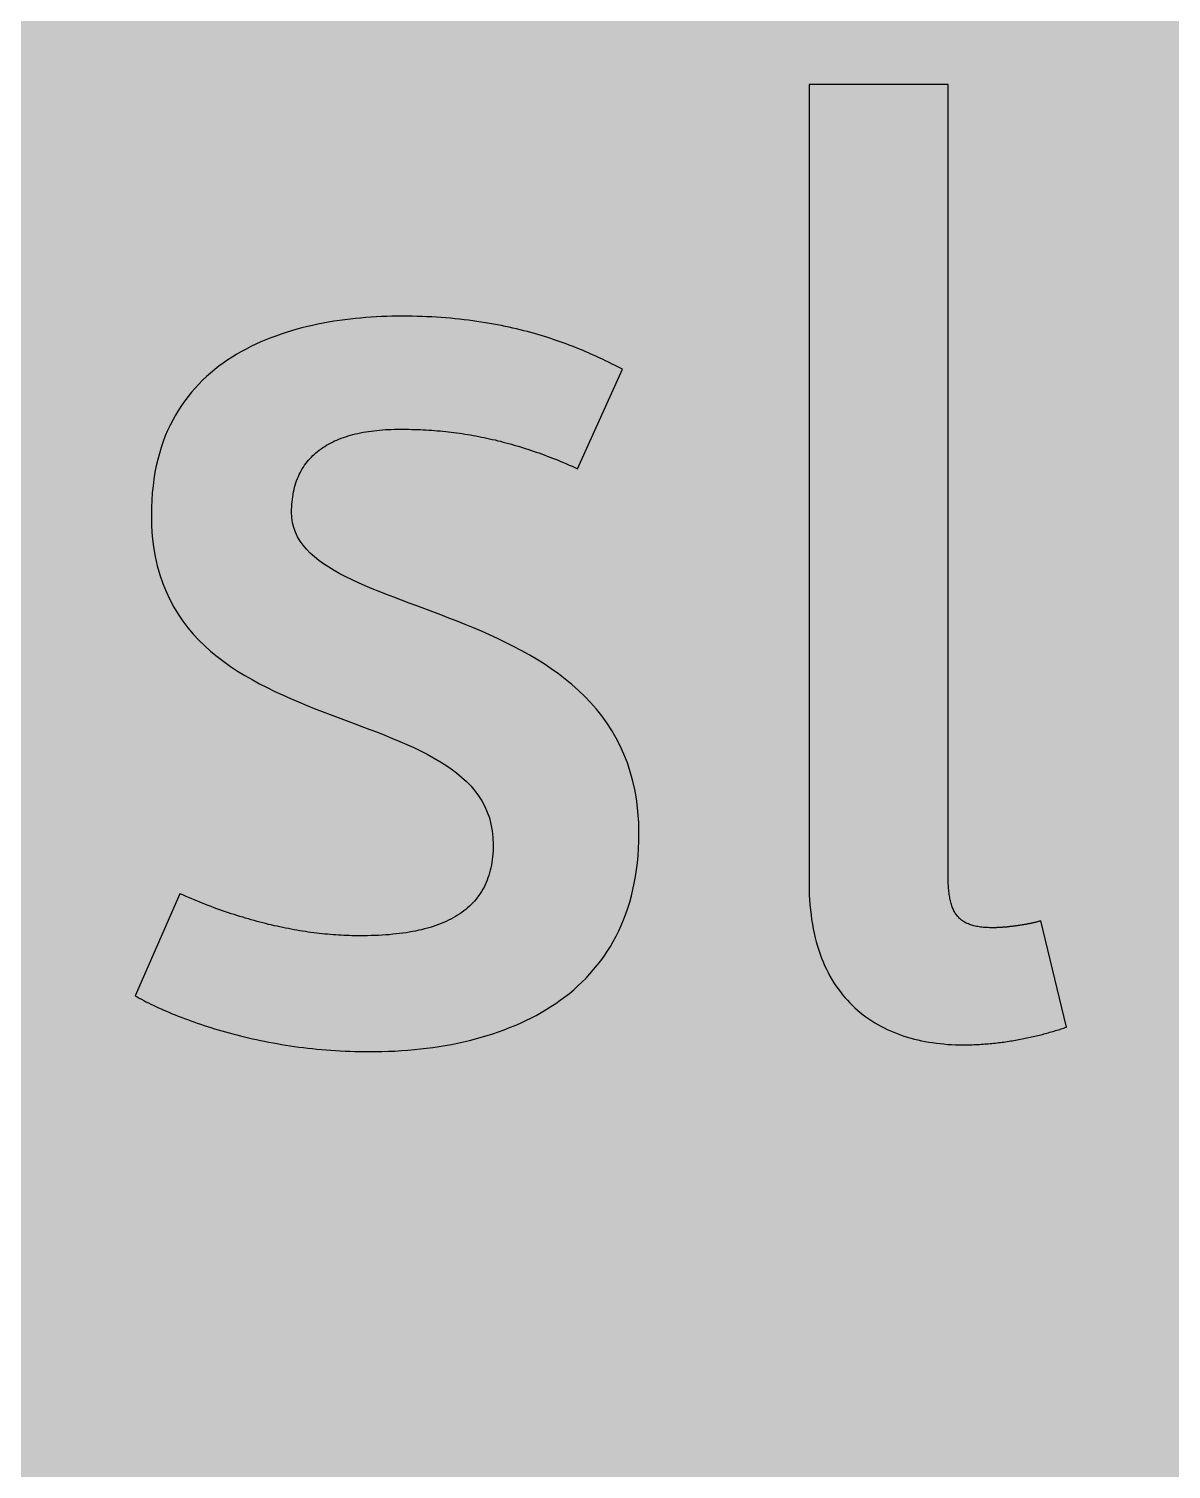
# Model space of a CAD drawing. Header units: millimetres. Extents: x 0 to 212, y 0 to 159.
# Drawn here: x 79.5 to 112.05, y 53.38 to 94.42 of the extents above; entities that cross this region are included whole.
import ezdxf

# ---------------------------------------------------------------- set-up
doc = ezdxf.new("R2010")
doc.units = ezdxf.units.MM

msp = doc.modelspace()

# ---------------------------------------------------------------- hatches: boundary and pattern name
for color, points in [(254, [(14.1633, 0.0536), (13.9878, 0.0533), (13.8125, 0.0559), (13.6373, 0.061), (13.462, 0.0686), (13.2893, 0.0787), (13.114, 0.0914), (12.9413, 0.1041), (12.7686, 0.1219), (12.5959, 0.1397), (12.4231, 0.16), (12.2504, 0.1829), (12.0777, 0.2057), (11.9075, 0.2337), (11.7373, 0.2616), (11.5672, 0.2921), (11.397, 0.3251), (11.2268, 0.3607), (11.0592, 0.3988), (10.8915, 0.4369), (10.7239, 0.4775), (10.5562, 0.5207), (10.3886, 0.5664), (10.2235, 0.6121), (10.0584, 0.6629), (9.8933, 0.7137), (9.7307, 0.7671), (9.5682, 0.8204), (9.4056, 0.8788), (9.2431, 0.9373), (9.083, 0.9982), (8.923, 1.0617), (8.763, 1.1252), (8.6055, 1.1938), (8.4455, 1.2624), (8.2906, 1.331), (8.1331, 1.4046), (7.9781, 1.4783), (7.8232, 1.5545), (7.6708, 1.6332), (7.5184, 1.7145), (7.366, 1.7958), (7.2161, 1.8796), (7.0663, 1.966), (6.919, 2.0523), (6.7716, 2.1438), (6.6243, 2.2352), (6.4795, 2.3266), (6.3348, 2.4232), (6.19, 2.5197), (6.0477, 2.6187), (5.908, 2.7178), (5.7683, 2.8194), (5.6286, 2.9235), (5.4915, 3.0302), (5.3543, 3.1369), (5.2197, 3.2461), (5.0851, 3.3579), (4.953, 3.4722), (4.8209, 3.5865), (4.6914, 3.7033), (4.5644, 3.8202), (4.4348, 3.9395), (4.3104, 4.0615), (4.1859, 4.1859), (4.0615, 4.3104), (3.9395, 4.4348), (3.8202, 4.5618), (3.7033, 4.6914), (3.5865, 4.8209), (3.4722, 4.953), (3.3579, 5.0851), (3.2487, 5.2197), (3.1369, 5.3543), (3.0302, 5.4915), (2.9235, 5.6286), (2.8194, 5.7683), (2.7178, 5.908), (2.6187, 6.0477), (2.5197, 6.19), (2.4232, 6.3348), (2.3266, 6.477), (2.2352, 6.6243), (2.1438, 6.7691), (2.0523, 6.919), (1.966, 7.0663), (1.8796, 7.2161), (1.7958, 7.366), (1.7145, 7.5184), (1.6332, 7.6708), (1.5545, 7.8232), (1.4783, 7.9781), (1.4046, 8.1331), (1.331, 8.2906), (1.2598, 8.4455), (1.1913, 8.603), (1.1252, 8.763), (1.0592, 8.923), (0.9982, 9.083), (0.9373, 9.2431), (0.8763, 9.4056), (0.8204, 9.5682), (0.7645, 9.7307), (0.7112, 9.8933), (0.6604, 10.0584), (0.6121, 10.2235), (0.5639, 10.3911), (0.5207, 10.5562), (0.4775, 10.7239), (0.4343, 10.8915), (0.3962, 11.0592), (0.3607, 11.2268), (0.3251, 11.397), (0.2921, 11.5672), (0.2616, 11.7373), (0.2311, 11.9075), (0.2057, 12.0802), (0.1803, 12.2504), (0.1575, 12.4231), (0.1372, 12.5959), (0.1194, 12.7686), (0.1041, 12.9413), (0.0889, 13.1166), (0.0787, 13.2893), (0.0686, 13.4645), (0.061, 13.6373), (0.0559, 13.8125), (0.0508, 13.9878), (0.0508, 14.163), (0.0522, 144.6925), (0.0508, 144.8664), (0.0559, 145.0416), (0.061, 145.2169), (0.0686, 145.3896), (0.0787, 145.5649), (0.0889, 145.7376), (0.1041, 145.9128), (0.1194, 146.0856), (0.1372, 146.2583), (0.1575, 146.431), (0.1803, 146.6037), (0.2057, 146.7739), (0.2311, 146.9466), (0.2616, 147.1168), (0.2921, 147.287), (0.3251, 147.4572), (0.3607, 147.6248), (0.3962, 147.795), (0.4343, 147.9626), (0.4775, 148.1303), (0.5207, 148.2979), (0.5639, 148.463), (0.6121, 148.6281), (0.6604, 148.7932), (0.7112, 148.9583), (0.7645, 149.1234), (0.8204, 149.286), (0.8763, 149.4485), (0.9373, 149.6111), (0.9982, 149.7711), (1.0592, 149.9311), (1.1252, 150.0911), (1.1913, 150.2486), (1.2598, 150.4061), (1.331, 150.5636), (1.4046, 150.7185), (1.4783, 150.876), (1.5545, 151.0284), (1.6332, 151.1833), (1.7145, 151.3357), (1.7958, 151.4856), (1.8796, 151.638), (1.966, 151.7879), (2.0523, 151.9352), (2.1438, 152.0825), (2.2352, 152.2298), (2.3266, 152.3746), (2.4232, 152.5194), (2.5197, 152.6616), (2.6187, 152.8039), (2.7178, 152.9461), (2.8194, 153.0858), (2.9235, 153.2255), (3.0302, 153.3627), (3.1369, 153.4973), (3.2487, 153.6344), (3.3579, 153.7665), (3.4722, 153.8986), (3.5865, 154.0307), (3.7033, 154.1602), (3.8202, 154.2898), (3.9395, 154.4168), (4.0615, 154.5438), (4.1859, 154.6682), (4.3104, 154.7901), (4.4348, 154.9121), (4.5644, 155.034), (4.6914, 155.1508), (4.8209, 155.2677), (4.953, 155.382), (5.0851, 155.4937), (5.2197, 155.6055), (5.3543, 155.7147), (5.4915, 155.8239), (5.6286, 155.9281), (5.7683, 156.0322), (5.908, 156.1338), (6.0477, 156.2354), (6.19, 156.3345), (6.3348, 156.431), (6.4795, 156.525), (6.6243, 156.6189), (6.7716, 156.7104), (6.919, 156.7993), (7.0663, 156.8882), (7.2161, 156.9745), (7.366, 157.0584), (7.5184, 157.1396), (7.6708, 157.2209), (7.8232, 157.2971), (7.9781, 157.3733), (8.1331, 157.4495), (8.2906, 157.5206), (8.4455, 157.5918), (8.6055, 157.6603), (8.763, 157.7289), (8.923, 157.7924), (9.083, 157.8559), (9.2431, 157.9169), (9.4056, 157.9753), (9.5682, 158.0337), (9.7307, 158.0871), (9.8933, 158.1404), (10.0584, 158.1912), (10.2235, 158.242), (10.3886, 158.2877), (10.5562, 158.3334), (10.7239, 158.3766), (10.8915, 158.4173), (11.0592, 158.4579), (11.2268, 158.4935), (11.397, 158.529), (11.5672, 158.562), (11.7373, 158.5925), (11.9075, 158.6205), (12.0777, 158.6484), (12.2504, 158.6713), (12.4231, 158.6941), (12.5959, 158.7144), (12.7686, 158.7322), (12.9413, 158.75), (13.114, 158.7627), (13.2893, 158.7754), (13.462, 158.7856), (13.6373, 158.7932), (13.8125, 158.7983), (13.9878, 158.8008), (14.163, 158.8033), (197.6078, 158.8036), (197.7822, 158.8008), (197.9574, 158.7983), (198.1327, 158.7932), (198.3054, 158.7856), (198.4807, 158.7754), (198.6534, 158.7627), (198.8287, 158.75), (199.0014, 158.7322), (199.1741, 158.7144), (199.3468, 158.6941), (199.5195, 158.6713), (199.6897, 158.6484), (199.8624, 158.6205), (200.0326, 158.5925), (200.2028, 158.562), (200.373, 158.529), (200.5432, 158.4935), (200.7108, 158.4579), (200.8784, 158.4173), (201.0461, 158.3766), (201.2137, 158.3334), (201.3788, 158.2877), (201.5465, 158.242), (201.7116, 158.1912), (201.8767, 158.1404), (202.0392, 158.0871), (202.2018, 158.0337), (202.3643, 157.9753), (202.5269, 157.9169), (202.6869, 157.8559), (202.8469, 157.7924), (203.007, 157.7289), (203.167, 157.6603), (203.3245, 157.5918), (203.4794, 157.5206), (203.6369, 157.4495), (203.7918, 157.3733), (203.9468, 157.2971), (204.0992, 157.2209), (204.2516, 157.1396), (204.404, 157.0584), (204.5538, 156.9745), (204.7037, 156.8882), (204.8535, 156.7993), (205.0009, 156.7104), (205.1456, 156.6189), (205.293, 156.525), (205.4352, 156.431), (205.58, 156.3345), (205.7222, 156.2354), (205.8619, 156.1338), (206.0016, 156.0322), (206.1413, 155.9281), (206.2785, 155.8239), (206.4156, 155.7147), (206.5503, 155.6055), (206.6849, 155.4937), (206.817, 155.382), (206.949, 155.2677), (207.0786, 155.1508), (207.2081, 155.034), (207.3351, 154.9121), (207.4596, 154.7901), (207.584, 154.6682), (207.7085, 154.5438), (207.8304, 154.4168), (207.9498, 154.2898), (208.0666, 154.1602), (208.1835, 154.0307), (208.2978, 153.8986), (208.4121, 153.7665), (208.5238, 153.6344), (208.6331, 153.4973), (208.7397, 153.3627), (208.8464, 153.2255), (208.9506, 153.0858), (209.0522, 152.9461), (209.1512, 152.8039), (209.2503, 152.6616), (209.3468, 152.5194), (209.4433, 152.3746), (209.5348, 152.2298), (209.6262, 152.0825), (209.7176, 151.9352), (209.804, 151.7879), (209.8904, 151.638), (209.9742, 151.4856), (210.0555, 151.3357), (210.1367, 151.1833), (210.2155, 151.0284), (210.2917, 150.876), (210.3653, 150.7185), (210.439, 150.5636), (210.5076, 150.4061), (210.5762, 150.2486), (210.6447, 150.0911), (210.7082, 149.9311), (210.7717, 149.7711), (210.8327, 149.6111), (210.8911, 149.4485), (210.9495, 149.286), (211.0029, 149.1234), (211.0562, 148.9583), (211.107, 148.7932), (211.1578, 148.6281), (211.2035, 148.463), (211.2493, 148.2979), (211.2924, 148.1303), (211.3331, 147.9626), (211.3712, 147.795), (211.4093, 147.6248), (211.4448, 147.4572), (211.4779, 147.287), (211.5083, 147.1168), (211.5363, 146.9466), (211.5642, 146.7739), (211.5871, 146.6037), (211.6099, 146.431), (211.6303, 146.2583), (211.648, 146.0856), (211.6658, 145.9128), (211.6785, 145.7376), (211.6912, 145.5649), (211.7014, 145.3896), (211.709, 145.2169), (211.7141, 145.0416), (211.7166, 144.8664), (211.7166, 144.6911), (211.7189, 14.1647), (211.7166, 13.9878), (211.7141, 13.8125), (211.709, 13.6373), (211.7014, 13.4645), (211.6912, 13.2893), (211.6785, 13.1166), (211.6658, 12.9413), (211.648, 12.7686), (211.6303, 12.5959), (211.6099, 12.4231), (211.5871, 12.2504), (211.5642, 12.0802), (211.5363, 11.9075), (211.5083, 11.7373), (211.4779, 11.5672), (211.4448, 11.397), (211.4093, 11.2268), (211.3712, 11.0592), (211.3331, 10.8915), (211.2924, 10.7239), (211.2493, 10.5562), (211.2035, 10.3911), (211.1578, 10.2235), (211.107, 10.0584), (211.0562, 9.8933), (211.0029, 9.7307), (210.9495, 9.5682), (210.8911, 9.4056), (210.8327, 9.2431), (210.7717, 9.083), (210.7082, 8.923), (210.6447, 8.763), (210.5762, 8.603), (210.5076, 8.4455), (210.439, 8.2906), (210.3653, 8.1331), (210.2917, 7.9781), (210.2155, 7.8232), (210.1367, 7.6708), (210.0555, 7.5184), (209.9742, 7.366), (209.8904, 7.2161), (209.804, 7.0663), (209.7176, 6.919), (209.6262, 6.7691), (209.5348, 6.6243), (209.4433, 6.477), (209.3468, 6.3348), (209.2503, 6.19), (209.1512, 6.0477), (209.0522, 5.908), (208.9506, 5.7683), (208.8464, 5.6286), (208.7397, 5.4915), (208.6331, 5.3543), (208.5238, 5.2197), (208.4121, 5.0851), (208.2978, 4.953), (208.1835, 4.8209), (208.0666, 4.6914), (207.9498, 4.5618), (207.8304, 4.4348), (207.7085, 4.3104), (207.584, 4.1859), (207.4596, 4.0615), (207.3351, 3.9395), (207.2081, 3.8202), (207.0786, 3.7033), (206.949, 3.5865), (206.817, 3.4722), (206.6849, 3.3579), (206.5503, 3.2461), (206.4156, 3.1369), (206.2785, 3.0302), (206.1413, 2.9235), (206.0016, 2.8194), (205.8619, 2.7178), (205.7222, 2.6187), (205.58, 2.5197), (205.4352, 2.4232), (205.293, 2.3266), (205.1456, 2.2352), (205.0009, 2.1438), (204.8535, 2.0523), (204.7037, 1.966), (204.5538, 1.8796), (204.404, 1.7958), (204.2516, 1.7145), (204.0992, 1.6332), (203.9468, 1.5545), (203.7918, 1.4783), (203.6369, 1.4046), (203.4794, 1.331), (203.3245, 1.2624), (203.167, 1.1938), (203.007, 1.1252), (202.8469, 1.0617), (202.6869, 0.9982), (202.5269, 0.9373), (202.3643, 0.8788), (202.2018, 0.8204), (202.0392, 0.7671), (201.8767, 0.7137), (201.7116, 0.6629), (201.5465, 0.6121), (201.3788, 0.5664), (201.2137, 0.5207), (201.0461, 0.4775), (200.8784, 0.4369), (200.7108, 0.3988), (200.5432, 0.3607), (200.373, 0.3251), (200.2028, 0.2921), (200.0326, 0.2616), (199.8624, 0.2337), (199.6897, 0.2057), (199.5195, 0.1829), (199.3468, 0.16), (199.1741, 0.1397), (199.0014, 0.1219), (198.8287, 0.1041), (198.6534, 0.0914), (198.4807, 0.0787), (198.3054, 0.0686), (198.1327, 0.061), (197.9574, 0.0559), (197.7822, 0.0533), (197.6069, 0.0533)]), (59, [(108.3303, 69.0065), (108.3107, 68.9991), (108.2929, 68.994), (108.2726, 68.9889), (108.2548, 68.9839), (108.2345, 68.9788), (108.2142, 68.9737), (108.1938, 68.9686), (108.1735, 68.9635), (108.1532, 68.9585), (108.1329, 68.9534), (108.11, 68.9483), (108.0897, 68.9432), (108.0694, 68.9407), (108.0465, 68.9356), (108.0237, 68.9305), (108.0033, 68.9254), (107.9805, 68.9204), (107.9576, 68.9178), (107.9348, 68.9127), (107.9119, 68.9077), (107.889, 68.9051), (107.8662, 68.9), (107.8433, 68.8975), (107.8205, 68.8924), (107.7976, 68.8899), (107.7747, 68.8848), (107.7519, 68.8823), (107.729, 68.8772), (107.7062, 68.8746), (107.6833, 68.8721), (107.6579, 68.867), (107.635, 68.8645), (107.6122, 68.8619), (107.5893, 68.8594), (107.5665, 68.8543), (107.5436, 68.8518), (107.5207, 68.8492), (107.4979, 68.8467), (107.475, 68.8442), (107.4522, 68.8416), (107.4293, 68.8391), (107.4064, 68.8365), (107.3861, 68.834), (107.3633, 68.8315), (107.3404, 68.8315), (107.3201, 68.8289), (107.2972, 68.8264), (107.2769, 68.8238), (107.254, 68.8238), (107.2337, 68.8213), (107.2134, 68.8213), (107.1931, 68.8188), (107.1728, 68.8188), (107.1524, 68.8162), (107.1347, 68.8162), (107.1143, 68.8137), (107.094, 68.8137), (107.0762, 68.8137), (107.0585, 68.8111), (107.0407, 68.8111), (107.0229, 68.8111), (107.0051, 68.8111), (106.9873, 68.8111), (106.9721, 68.8111), (106.9238, 68.8111), (106.8756, 68.8111), (106.8299, 68.8137), (106.7841, 68.8162), (106.741, 68.8188), (106.6978, 68.8213), (106.6571, 68.8264), (106.6165, 68.8315), (106.5759, 68.8365), (106.5378, 68.8442), (106.4997, 68.8492), (106.4641, 68.8569), (106.4285, 68.867), (106.3955, 68.8746), (106.3625, 68.8848), (106.3295, 68.895), (106.299, 68.9051), (106.2685, 68.9178), (106.238, 68.9305), (106.2101, 68.9432), (106.1822, 68.9585), (106.1568, 68.9737), (106.1314, 68.9889), (106.106, 69.0042), (106.0831, 69.022), (106.0602, 69.0397), (106.0374, 69.0601), (106.0145, 69.0778), (105.9942, 69.0982), (105.9764, 69.121), (105.9561, 69.1413), (105.9383, 69.1642), (105.9205, 69.1896), (105.9053, 69.2125), (105.8875, 69.2379), (105.8748, 69.2658), (105.8596, 69.2912), (105.8443, 69.3191), (105.8316, 69.3471), (105.8189, 69.3776), (105.8088, 69.408), (105.7986, 69.4385), (105.7859, 69.4715), (105.7783, 69.5046), (105.7681, 69.5376), (105.7605, 69.5731), (105.7504, 69.6087), (105.7453, 69.6468), (105.7377, 69.6849), (105.73, 69.723), (105.725, 69.7611), (105.7199, 69.8017), (105.7148, 69.8449), (105.7097, 69.8856), (105.7072, 69.9287), (105.7046, 69.9745), (105.6996, 70.0202), (105.697, 70.0659), (105.697, 70.1116), (105.6945, 70.1599), (105.6945, 70.2107), (105.6919, 70.2615), (105.6919, 70.3123), (105.6919, 70.3631), (105.6929, 92.8342), (101.7337, 92.8342), (101.7337, 70.055), (101.7346, 69.9008), (101.7372, 69.7509), (101.7448, 69.6036), (101.7549, 69.4588), (101.7676, 69.3166), (101.7854, 69.1794), (101.8032, 69.0423), (101.8235, 68.9102), (101.8464, 68.7807), (101.8743, 68.6537), (101.9023, 68.5267), (101.9353, 68.4073), (101.9683, 68.2879), (102.0039, 68.1711), (102.0445, 68.0568), (102.0851, 67.9475), (102.1283, 67.8383), (102.174, 67.7316), (102.2223, 67.63), (102.2731, 67.531), (102.3264, 67.4319), (102.3798, 67.3379), (102.4382, 67.244), (102.4966, 67.1551), (102.5576, 67.0687), (102.6211, 66.9823), (102.6846, 66.9011), (102.7506, 66.8223), (102.8217, 66.7436), (102.8903, 66.6699), (102.964, 66.5963), (103.0376, 66.5277), (103.1138, 66.4591), (103.19, 66.3956), (103.2713, 66.3321), (103.3501, 66.2711), (103.4339, 66.2127), (103.5177, 66.1568), (103.6041, 66.1035), (103.6904, 66.0527), (103.7793, 66.0044), (103.8682, 65.9587), (103.9597, 65.913), (104.0511, 65.8724), (104.1451, 65.8317), (104.2416, 65.7936), (104.3356, 65.7606), (104.4346, 65.725), (104.5337, 65.6946), (104.6328, 65.6666), (104.7318, 65.6387), (104.8334, 65.6133), (104.9376, 65.593), (105.0392, 65.5701), (105.1433, 65.5523), (105.25, 65.5371), (105.3567, 65.5218), (105.4633, 65.5091), (105.57, 65.499), (105.6792, 65.4888), (105.7859, 65.4837), (105.8977, 65.4787), (106.0069, 65.4761), (106.1187, 65.4736), (106.1695, 65.4736), (106.2228, 65.4761), (106.2761, 65.4761), (106.3269, 65.4761), (106.3803, 65.4787), (106.4311, 65.4812), (106.4819, 65.4837), (106.5352, 65.4863), (106.586, 65.4888), (106.6368, 65.4914), (106.6876, 65.4939), (106.7384, 65.499), (106.7892, 65.5015), (106.8375, 65.5066), (106.8883, 65.5117), (106.9391, 65.5142), (106.9873, 65.5193), (107.0381, 65.5244), (107.0864, 65.532), (107.1372, 65.5371), (107.1855, 65.5422), (107.2337, 65.5498), (107.282, 65.5549), (107.3302, 65.5625), (107.3785, 65.5701), (107.4268, 65.5777), (107.475, 65.5853), (107.5207, 65.593), (107.569, 65.6006), (107.6147, 65.6082), (107.663, 65.6158), (107.7087, 65.626), (107.7544, 65.6336), (107.8001, 65.6438), (107.8459, 65.6514), (107.8916, 65.6615), (107.9373, 65.6717), (107.983, 65.6793), (108.0287, 65.6895), (108.0719, 65.6996), (108.1176, 65.7098), (108.1608, 65.72), (108.204, 65.7301), (108.2497, 65.7428), (108.2929, 65.753), (108.3361, 65.7631), (108.3793, 65.7733), (108.4199, 65.786), (108.4631, 65.7962), (108.5063, 65.8089), (108.5469, 65.819), (108.5901, 65.8317), (108.6307, 65.8444), (108.6714, 65.8546), (108.712, 65.8673), (108.7526, 65.88), (108.7933, 65.8901), (108.8339, 65.9028), (108.872, 65.9155), (108.9127, 65.9282), (108.9508, 65.9409), (108.9914, 65.9536), (109.0295, 65.9663), (109.0676, 65.979)]), (59, [(89.2006, 65.2815), (89.3826, 65.2805), (89.5655, 65.2856), (89.7484, 65.2907), (89.9312, 65.2983), (90.1141, 65.311), (90.2945, 65.3237), (90.4748, 65.339), (90.6551, 65.3567), (90.8329, 65.3796), (91.0107, 65.4025), (91.1885, 65.4279), (91.3638, 65.4583), (91.5391, 65.4888), (91.7118, 65.5244), (91.882, 65.5599), (92.0521, 65.6006), (92.2223, 65.6438), (92.39, 65.6895), (92.5551, 65.7377), (92.7176, 65.7911), (92.8802, 65.8444), (93.0402, 65.9028), (93.1977, 65.9638), (93.3526, 66.0273), (93.505, 66.0933), (93.6574, 66.1645), (93.8047, 66.2381), (93.9521, 66.3143), (94.0943, 66.3931), (94.2365, 66.4769), (94.3737, 66.5632), (94.5109, 66.6521), (94.6429, 66.7461), (94.7725, 66.8426), (94.8995, 66.9417), (95.0239, 67.0458), (95.1433, 67.1525), (95.2602, 67.2643), (95.3745, 67.3786), (95.4837, 67.4954), (95.5904, 67.6173), (95.6945, 67.7418), (95.7936, 67.8713), (95.8901, 68.0034), (95.9815, 68.138), (96.0679, 68.2803), (96.1517, 68.4225), (96.233, 68.5698), (96.3092, 68.7222), (96.3803, 68.8772), (96.4463, 69.0372), (96.5098, 69.2023), (96.5657, 69.3699), (96.6191, 69.5401), (96.6673, 69.7179), (96.713, 69.8957), (96.7511, 70.0811), (96.7867, 70.2691), (96.8146, 70.4621), (96.8375, 70.6577), (96.8578, 70.8609), (96.8705, 71.0667), (96.8781, 71.2749), (96.8807, 71.4908), (96.8756, 71.8109), (96.8527, 72.1208), (96.8197, 72.4205), (96.7715, 72.7075), (96.7105, 72.9844), (96.6368, 73.2511), (96.553, 73.5076), (96.4565, 73.754), (96.3498, 73.9902), (96.233, 74.2163), (96.106, 74.4347), (95.9688, 74.6455), (95.8215, 74.8462), (95.6691, 75.0392), (95.5065, 75.2246), (95.3364, 75.4024), (95.1586, 75.5726), (94.9731, 75.7377), (94.7826, 75.8927), (94.5871, 76.0451), (94.3839, 76.1873), (94.1781, 76.327), (93.9673, 76.4591), (93.7514, 76.5861), (93.5304, 76.708), (93.3094, 76.8274), (93.0834, 76.9391), (92.8573, 77.0484), (92.6287, 77.155), (92.3976, 77.2566), (92.1664, 77.3557), (91.9328, 77.4497), (91.7016, 77.5437), (91.4705, 77.6326), (91.2393, 77.7215), (91.0107, 77.8078), (90.7847, 77.8942), (90.5586, 77.978), (90.3351, 78.0593), (90.1167, 78.1406), (89.9008, 78.2244), (89.6899, 78.3057), (89.4842, 78.3869), (89.281, 78.4682), (89.0854, 78.552), (88.8949, 78.6359), (88.7095, 78.7197), (88.5317, 78.806), (88.3615, 78.8949), (88.199, 78.9864), (88.044, 79.0804), (87.8992, 79.1769), (87.7621, 79.2759), (87.6351, 79.3775), (87.5182, 79.4842), (87.4116, 79.5934), (87.315, 79.7077), (87.2312, 79.8246), (87.1576, 79.949), (87.0966, 80.0786), (87.0483, 80.2107), (87.0153, 80.3504), (86.9925, 80.4951), (86.9848, 80.6475), (86.9874, 80.7237), (86.9899, 80.7999), (86.995, 80.8761), (87.0001, 80.9473), (87.0077, 81.0209), (87.0179, 81.092), (87.028, 81.1606), (87.0407, 81.2267), (87.056, 81.2952), (87.0712, 81.3587), (87.089, 81.4222), (87.1093, 81.4857), (87.1296, 81.5467), (87.1525, 81.6051), (87.1779, 81.6635), (87.2033, 81.722), (87.2312, 81.7753), (87.2592, 81.8312), (87.2896, 81.8845), (87.3227, 81.9353), (87.3557, 81.9861), (87.3912, 82.0344), (87.4293, 82.0826), (87.4674, 82.1284), (87.5055, 82.1741), (87.5487, 82.2198), (87.5894, 82.2604), (87.6351, 82.3036), (87.6808, 82.3443), (87.7265, 82.3824), (87.7748, 82.4205), (87.8256, 82.456), (87.8764, 82.4916), (87.9297, 82.5246), (87.9831, 82.5576), (88.0389, 82.5906), (88.0948, 82.6211), (88.1532, 82.6491), (88.2117, 82.6795), (88.2726, 82.7049), (88.3336, 82.7303), (88.3971, 82.7557), (88.4631, 82.7786), (88.5292, 82.8015), (88.5952, 82.8218), (88.6638, 82.8421), (88.7324, 82.8624), (88.8035, 82.8802), (88.8746, 82.8954), (88.9483, 82.9107), (89.0219, 82.9259), (89.0981, 82.9386), (89.1743, 82.9513), (89.2531, 82.9615), (89.3318, 82.9716), (89.4105, 82.9818), (89.4918, 82.9894), (89.5756, 82.9945), (89.6569, 83.0021), (89.7433, 83.0072), (89.8271, 83.0097), (89.9135, 83.0123), (90.0024, 83.0148), (90.0913, 83.0148), (90.1725, 83.0148), (90.2538, 83.0123), (90.3351, 83.0123), (90.4164, 83.0097), (90.4977, 83.0072), (90.5789, 83.0047), (90.6577, 83.0021), (90.739, 82.997), (90.8177, 82.9945), (90.899, 82.9894), (90.9777, 82.9843), (91.059, 82.9767), (91.1377, 82.9716), (91.2165, 82.964), (91.2952, 82.9564), (91.3765, 82.9488), (91.4552, 82.9386), (91.534, 82.931), (91.6127, 82.9208), (91.6915, 82.9107), (91.7702, 82.898), (91.8464, 82.8878), (91.9251, 82.8751), (92.0039, 82.8624), (92.0826, 82.8497), (92.1614, 82.837), (92.2376, 82.8218), (92.3163, 82.8065), (92.395, 82.7913), (92.4712, 82.7761), (92.55, 82.7608), (92.6287, 82.743), (92.7049, 82.7253), (92.7837, 82.7075), (92.8599, 82.6872), (92.9386, 82.6694), (93.0173, 82.6491), (93.0935, 82.6287), (93.1723, 82.6084), (93.2485, 82.5856), (93.3272, 82.5627), (93.406, 82.5424), (93.4822, 82.517), (93.5609, 82.4941), (93.6396, 82.4687), (93.7158, 82.4433), (93.7946, 82.4179), (93.8733, 82.3925), (93.9521, 82.3646), (94.0283, 82.3366), (94.107, 82.3087), (94.1857, 82.2808), (94.2645, 82.2503), (94.3432, 82.2223), (94.422, 82.1919), (94.5007, 82.1588), (94.5794, 82.1284), (94.6582, 82.0953), (94.7369, 82.0623), (94.8182, 82.0293), (94.8969, 81.9937), (94.9757, 81.9607), (95.057, 81.9252), (95.1357, 81.8871), (96.4173, 84.7228), (96.36, 84.7496), (96.3016, 84.7801), (96.2431, 84.8106), (96.1822, 84.8411), (96.1212, 84.8716), (96.0577, 84.902), (95.9942, 84.9325), (95.9282, 84.9655), (95.8621, 84.996), (95.7961, 85.029), (95.7275, 85.0595), (95.6589, 85.0925), (95.5878, 85.123), (95.5167, 85.156), (95.443, 85.1891), (95.3694, 85.2195), (95.2932, 85.2526), (95.2144, 85.283), (95.1382, 85.3161), (95.057, 85.3491), (94.9782, 85.3796), (94.8944, 85.41), (94.8106, 85.4431), (94.7268, 85.4735), (94.6404, 85.504), (94.554, 85.5345), (94.4651, 85.565), (94.3737, 85.5955), (94.2823, 85.6234), (94.1908, 85.6539), (94.0968, 85.6818), (94.0003, 85.7123), (93.9038, 85.7402), (93.8047, 85.7656), (93.7057, 85.7936), (93.6041, 85.819), (93.4999, 85.8469), (93.3958, 85.8698), (93.2891, 85.8952), (93.1824, 85.9206), (93.0732, 85.9434), (92.964, 85.9663), (92.8522, 85.9866), (92.7379, 86.0095), (92.6236, 86.0298), (92.5068, 86.0476), (92.3874, 86.0679), (92.268, 86.0857), (92.1461, 86.1035), (92.0242, 86.1187), (91.8997, 86.1339), (91.7727, 86.1492), (91.6457, 86.1619), (91.5162, 86.1746), (91.3841, 86.1847), (91.252, 86.1949), (91.1174, 86.2051), (90.9828, 86.2127), (90.8431, 86.2178), (90.7034, 86.2254), (90.5637, 86.2279), (90.4215, 86.233), (90.2767, 86.233), (90.1294, 86.2355), (89.9871, 86.233), (89.8423, 86.2305), (89.6976, 86.2279), (89.5502, 86.2228), (89.4029, 86.2152), (89.2531, 86.2051), (89.1032, 86.1949), (88.9533, 86.1822), (88.8035, 86.167), (88.6511, 86.1517), (88.4987, 86.1314), (88.3463, 86.1111), (88.1939, 86.0882), (88.0415, 86.0628), (87.8891, 86.0349), (87.7367, 86.0044), (87.5843, 85.9714), (87.4344, 85.9358), (87.282, 85.8977), (87.1322, 85.8596), (86.9823, 85.8164), (86.835, 85.7707), (86.6877, 85.7225), (86.5403, 85.6691), (86.3956, 85.6158), (86.2508, 85.5574), (86.1085, 85.4989), (85.9688, 85.4354), (85.8291, 85.3669), (85.692, 85.2983), (85.5574, 85.2246), (85.4253, 85.1484), (85.2932, 85.0671), (85.1662, 84.9859), (85.0392, 84.897), (84.9173, 84.8081), (84.7954, 84.7141), (84.6785, 84.615), (84.5617, 84.5134), (84.4499, 84.4093), (84.3432, 84.3001), (84.2366, 84.1858), (84.135, 84.0689), (84.0359, 83.947), (83.9419, 83.82), (83.8505, 83.6905), (83.7641, 83.5584), (83.6803, 83.4187), (83.6016, 83.2764), (83.5254, 83.1291), (83.4542, 82.9767), (83.3882, 82.8218), (83.3272, 82.6618), (83.2714, 82.4941), (83.218, 82.3239), (83.1723, 82.1487), (83.1317, 81.9709), (83.0936, 81.7855), (83.0631, 81.595), (83.0377, 81.3994), (83.0174, 81.2013), (83.0021, 80.9955), (82.992, 80.7847), (82.9894, 80.5688), (82.997, 80.2564), (83.0174, 79.9541), (83.0529, 79.6646), (83.0986, 79.3877), (83.1596, 79.121), (83.2307, 78.8645), (83.3145, 78.6206), (83.4085, 78.3869), (83.5127, 78.1634), (83.6295, 77.9475), (83.754, 77.7418), (83.8886, 77.5462), (84.0308, 77.3582), (84.1832, 77.1779), (84.3432, 77.0077), (84.5109, 76.8426), (84.6861, 76.6851), (84.8665, 76.5353), (85.0544, 76.393), (85.2475, 76.2559), (85.4481, 76.1238), (85.6513, 75.9993), (85.8596, 75.88), (86.0704, 75.7631), (86.2863, 75.6514), (86.5048, 75.5447), (86.7283, 75.4431), (86.9518, 75.3415), (87.1779, 75.245), (87.4039, 75.151), (87.6325, 75.0595), (87.8586, 74.9706), (88.0872, 74.8843), (88.3158, 74.7979), (88.5419, 74.7141), (88.7679, 74.6303), (88.9914, 74.5465), (89.2124, 74.4626), (89.4309, 74.3788), (89.6468, 74.2925), (89.8601, 74.2061), (90.0684, 74.1197), (90.2716, 74.0308), (90.4697, 73.9419), (90.6628, 73.848), (90.8507, 73.7514), (91.0336, 73.6524), (91.2089, 73.5508), (91.3765, 73.4466), (91.5365, 73.3349), (91.6864, 73.2206), (91.8312, 73.1012), (91.9658, 72.9793), (92.0902, 72.8497), (92.2071, 72.7126), (92.3112, 72.5729), (92.4052, 72.423), (92.489, 72.2681), (92.5601, 72.1081), (92.6211, 71.9379), (92.6668, 71.7601), (92.7024, 71.5747), (92.7227, 71.3816), (92.7303, 71.1784), (92.7278, 71.0895), (92.7252, 71.0032), (92.7202, 70.9193), (92.7125, 70.8355), (92.7024, 70.7542), (92.6922, 70.6755), (92.6795, 70.5968), (92.6643, 70.5206), (92.6465, 70.4469), (92.6262, 70.3732), (92.6059, 70.3021), (92.5805, 70.2335), (92.5551, 70.165), (92.5297, 70.0989), (92.4992, 70.0329), (92.4687, 69.9694), (92.4357, 69.9084), (92.4001, 69.8475), (92.362, 69.789), (92.3239, 69.7332), (92.2833, 69.6773), (92.2401, 69.6239), (92.1969, 69.5706), (92.1512, 69.5198), (92.1029, 69.4715), (92.0521, 69.4233), (92.0013, 69.3776), (91.948, 69.3318), (91.8921, 69.2887), (91.8362, 69.2455), (91.7753, 69.2048), (91.7169, 69.1667), (91.6534, 69.1286), (91.5899, 69.0905), (91.5238, 69.055), (91.4552, 69.022), (91.3867, 68.9889), (91.3155, 68.9585), (91.2444, 68.928), (91.1708, 68.9), (91.0946, 68.8721), (91.0158, 68.8467), (90.9371, 68.8213), (90.8583, 68.7984), (90.7745, 68.7781), (90.6907, 68.7553), (90.6069, 68.7375), (90.5205, 68.7172), (90.4316, 68.7019), (90.3402, 68.6841), (90.2487, 68.6689), (90.1573, 68.6562), (90.0608, 68.6435), (89.9668, 68.6333), (89.8677, 68.6232), (89.7687, 68.613), (89.6696, 68.6054), (89.568, 68.5978), (89.4639, 68.5927), (89.3597, 68.5876), (89.2531, 68.5851), (89.1464, 68.5825), (89.0372, 68.58), (88.9254, 68.58), (88.8517, 68.58), (88.7755, 68.58), (88.7019, 68.5825), (88.6257, 68.5851), (88.5495, 68.5876), (88.4733, 68.5902), (88.3971, 68.5952), (88.3183, 68.6003), (88.2421, 68.6054), (88.1659, 68.6105), (88.0872, 68.6156), (88.0085, 68.6232), (87.9323, 68.6308), (87.8535, 68.641), (87.7748, 68.6486), (87.696, 68.6587), (87.6148, 68.6689), (87.536, 68.6791), (87.4573, 68.6892), (87.3785, 68.7019), (87.2973, 68.7146), (87.2185, 68.7273), (87.1372, 68.74), (87.056, 68.7553), (86.9772, 68.7705), (86.8959, 68.7857), (86.8147, 68.801), (86.7334, 68.8188), (86.6521, 68.834), (86.5708, 68.8518), (86.4895, 68.8696), (86.4083, 68.8899), (86.327, 68.9077), (86.2457, 68.928), (86.1644, 68.9483), (86.0831, 68.9712), (86.0019, 68.9915), (85.9206, 69.0143), (85.8368, 69.0372), (85.7555, 69.0601), (85.6742, 69.0829), (85.5929, 69.1083), (85.5091, 69.1337), (85.4278, 69.1591), (85.3465, 69.1845), (85.2653, 69.2099), (85.184, 69.2379), (85.1002, 69.2658), (85.0189, 69.2937), (84.9376, 69.3217), (84.8563, 69.3522), (84.775, 69.3826), (84.6938, 69.4131), (84.6125, 69.4436), (84.5312, 69.4741), (84.4499, 69.5071), (84.3686, 69.5401), (84.2874, 69.5731), (84.2061, 69.6062), (84.1248, 69.6392), (84.0461, 69.6747), (83.9648, 69.7103), (83.8835, 69.7459), (83.8048, 69.7814), (82.5253, 66.8718), (82.583, 66.8376), (82.644, 66.8045), (82.7075, 66.7715), (82.771, 66.7385), (82.837, 66.7029), (82.9056, 66.6699), (82.9742, 66.6369), (83.0453, 66.6013), (83.1164, 66.5683), (83.1926, 66.5328), (83.2663, 66.4997), (83.345, 66.4642), (83.4238, 66.4312), (83.505, 66.3956), (83.5863, 66.3626), (83.6701, 66.327), (83.7565, 66.294), (83.8429, 66.261), (83.9318, 66.2254), (84.0207, 66.1924), (84.1121, 66.1594), (84.2035, 66.1264), (84.2975, 66.0933), (84.394, 66.0603), (84.4906, 66.0298), (84.5896, 65.9968), (84.6887, 65.9663), (84.7903, 65.9333), (84.8919, 65.9028), (84.996, 65.8724), (85.1002, 65.8444), (85.2068, 65.8139), (85.3135, 65.786), (85.4227, 65.7555), (85.532, 65.7301), (85.6437, 65.7022), (85.7555, 65.6742), (85.8698, 65.6488), (85.9841, 65.6234), (86.1009, 65.6006), (86.2178, 65.5752), (86.3371, 65.5523), (86.4565, 65.5295), (86.5759, 65.5091), (86.6978, 65.4888), (86.8223, 65.4685), (86.9442, 65.4482), (87.0687, 65.4304), (87.1957, 65.4126), (87.3227, 65.3974), (87.4497, 65.3821), (87.5792, 65.3669), (87.7087, 65.3542), (87.8408, 65.3415), (87.9729, 65.3313), (88.105, 65.3212), (88.2396, 65.311), (88.3742, 65.3034), (88.5088, 65.2958), (88.646, 65.2907), (88.7832, 65.2856), (88.9203, 65.2831), (89.06, 65.2805), (89.1997, 65.2805)])]:
    msp.add_hatch(color=color).paths.add_polyline_path(points)

# ---------------------------------------------------------------- linework, layer by layer
at = {"color": 59}
for points in [[(108.3303, 69.0065), (108.3107, 68.9991), (108.2929, 68.994), (108.2726, 68.9889), (108.2548, 68.9839), (108.2345, 68.9788), (108.2142, 68.9737), (108.1938, 68.9686), (108.1735, 68.9635), (108.1532, 68.9585), (108.1329, 68.9534), (108.11, 68.9483), (108.0897, 68.9432), (108.0694, 68.9407), (108.0465, 68.9356), (108.0237, 68.9305), (108.0033, 68.9254), (107.9805, 68.9204), (107.9576, 68.9178), (107.9348, 68.9127), (107.9119, 68.9077), (107.889, 68.9051), (107.8662, 68.9), (107.8433, 68.8975), (107.8205, 68.8924), (107.7976, 68.8899), (107.7747, 68.8848), (107.7519, 68.8823), (107.729, 68.8772), (107.7062, 68.8746), (107.6833, 68.8721), (107.6579, 68.867), (107.635, 68.8645), (107.6122, 68.8619), (107.5893, 68.8594), (107.5665, 68.8543), (107.5436, 68.8518), (107.5207, 68.8492), (107.4979, 68.8467), (107.475, 68.8442), (107.4522, 68.8416), (107.4293, 68.8391), (107.4064, 68.8365), (107.3861, 68.834), (107.3633, 68.8315), (107.3404, 68.8315), (107.3201, 68.8289), (107.2972, 68.8264), (107.2769, 68.8238), (107.254, 68.8238), (107.2337, 68.8213), (107.2134, 68.8213), (107.1931, 68.8188), (107.1728, 68.8188), (107.1524, 68.8162), (107.1347, 68.8162), (107.1143, 68.8137), (107.094, 68.8137), (107.0762, 68.8137), (107.0585, 68.8111), (107.0407, 68.8111), (107.0229, 68.8111), (107.0051, 68.8111), (106.9873, 68.8111), (106.9721, 68.8111), (106.9238, 68.8111), (106.8756, 68.8111), (106.8299, 68.8137), (106.7841, 68.8162), (106.741, 68.8188), (106.6978, 68.8213), (106.6571, 68.8264), (106.6165, 68.8315), (106.5759, 68.8365), (106.5378, 68.8442), (106.4997, 68.8492), (106.4641, 68.8569), (106.4285, 68.867), (106.3955, 68.8746), (106.3625, 68.8848), (106.3295, 68.895), (106.299, 68.9051), (106.2685, 68.9178), (106.238, 68.9305), (106.2101, 68.9432), (106.1822, 68.9585), (106.1568, 68.9737), (106.1314, 68.9889), (106.106, 69.0042), (106.0831, 69.022), (106.0602, 69.0397), (106.0374, 69.0601), (106.0145, 69.0778), (105.9942, 69.0982), (105.9764, 69.121), (105.9561, 69.1413), (105.9383, 69.1642), (105.9205, 69.1896), (105.9053, 69.2125), (105.8875, 69.2379), (105.8748, 69.2658), (105.8596, 69.2912), (105.8443, 69.3191), (105.8316, 69.3471), (105.8189, 69.3776), (105.8088, 69.408), (105.7986, 69.4385), (105.7859, 69.4715), (105.7783, 69.5046), (105.7681, 69.5376), (105.7605, 69.5731), (105.7504, 69.6087), (105.7453, 69.6468), (105.7377, 69.6849), (105.73, 69.723), (105.725, 69.7611), (105.7199, 69.8017), (105.7148, 69.8449), (105.7097, 69.8856), (105.7072, 69.9287), (105.7046, 69.9745), (105.6996, 70.0202), (105.697, 70.0659), (105.697, 70.1116), (105.6945, 70.1599), (105.6945, 70.2107), (105.6919, 70.2615), (105.6919, 70.3123), (105.6919, 70.3631), (105.6929, 92.8342), (101.7337, 92.8342), (101.7337, 70.055), (101.7346, 69.9008), (101.7372, 69.7509), (101.7448, 69.6036), (101.7549, 69.4588), (101.7676, 69.3166), (101.7854, 69.1794), (101.8032, 69.0423), (101.8235, 68.9102), (101.8464, 68.7807), (101.8743, 68.6537), (101.9023, 68.5267), (101.9353, 68.4073), (101.9683, 68.2879), (102.0039, 68.1711), (102.0445, 68.0568), (102.0851, 67.9475), (102.1283, 67.8383), (102.174, 67.7316), (102.2223, 67.63), (102.2731, 67.531), (102.3264, 67.4319), (102.3798, 67.3379), (102.4382, 67.244), (102.4966, 67.1551), (102.5576, 67.0687), (102.6211, 66.9823), (102.6846, 66.9011), (102.7506, 66.8223), (102.8217, 66.7436), (102.8903, 66.6699), (102.964, 66.5963), (103.0376, 66.5277), (103.1138, 66.4591), (103.19, 66.3956), (103.2713, 66.3321), (103.3501, 66.2711), (103.4339, 66.2127), (103.5177, 66.1568), (103.6041, 66.1035), (103.6904, 66.0527), (103.7793, 66.0044), (103.8682, 65.9587), (103.9597, 65.913), (104.0511, 65.8724), (104.1451, 65.8317), (104.2416, 65.7936), (104.3356, 65.7606), (104.4346, 65.725), (104.5337, 65.6946), (104.6328, 65.6666), (104.7318, 65.6387), (104.8334, 65.6133), (104.9376, 65.593), (105.0392, 65.5701), (105.1433, 65.5523), (105.25, 65.5371), (105.3567, 65.5218), (105.4633, 65.5091), (105.57, 65.499), (105.6792, 65.4888), (105.7859, 65.4837), (105.8977, 65.4787), (106.0069, 65.4761), (106.1187, 65.4736), (106.1695, 65.4736), (106.2228, 65.4761), (106.2761, 65.4761), (106.3269, 65.4761), (106.3803, 65.4787), (106.4311, 65.4812), (106.4819, 65.4837), (106.5352, 65.4863), (106.586, 65.4888), (106.6368, 65.4914), (106.6876, 65.4939), (106.7384, 65.499), (106.7892, 65.5015), (106.8375, 65.5066), (106.8883, 65.5117), (106.9391, 65.5142), (106.9873, 65.5193), (107.0381, 65.5244), (107.0864, 65.532), (107.1372, 65.5371), (107.1855, 65.5422), (107.2337, 65.5498), (107.282, 65.5549), (107.3302, 65.5625), (107.3785, 65.5701), (107.4268, 65.5777), (107.475, 65.5853), (107.5207, 65.593), (107.569, 65.6006), (107.6147, 65.6082), (107.663, 65.6158), (107.7087, 65.626), (107.7544, 65.6336), (107.8001, 65.6438), (107.8459, 65.6514), (107.8916, 65.6615), (107.9373, 65.6717), (107.983, 65.6793), (108.0287, 65.6895), (108.0719, 65.6996), (108.1176, 65.7098), (108.1608, 65.72), (108.204, 65.7301), (108.2497, 65.7428), (108.2929, 65.753), (108.3361, 65.7631), (108.3793, 65.7733), (108.4199, 65.786), (108.4631, 65.7962), (108.5063, 65.8089), (108.5469, 65.819), (108.5901, 65.8317), (108.6307, 65.8444), (108.6714, 65.8546), (108.712, 65.8673), (108.7526, 65.88), (108.7933, 65.8901), (108.8339, 65.9028), (108.872, 65.9155), (108.9127, 65.9282), (108.9508, 65.9409), (108.9914, 65.9536), (109.0295, 65.9663), (109.0676, 65.979), (108.3303, 69.0065)], [(89.2006, 65.2815), (89.3826, 65.2805), (89.5655, 65.2856), (89.7484, 65.2907), (89.9312, 65.2983), (90.1141, 65.311), (90.2945, 65.3237), (90.4748, 65.339), (90.6551, 65.3567), (90.8329, 65.3796), (91.0107, 65.4025), (91.1885, 65.4279), (91.3638, 65.4583), (91.5391, 65.4888), (91.7118, 65.5244), (91.882, 65.5599), (92.0521, 65.6006), (92.2223, 65.6438), (92.39, 65.6895), (92.5551, 65.7377), (92.7176, 65.7911), (92.8802, 65.8444), (93.0402, 65.9028), (93.1977, 65.9638), (93.3526, 66.0273), (93.505, 66.0933), (93.6574, 66.1645), (93.8047, 66.2381), (93.9521, 66.3143), (94.0943, 66.3931), (94.2365, 66.4769), (94.3737, 66.5632), (94.5109, 66.6521), (94.6429, 66.7461), (94.7725, 66.8426), (94.8995, 66.9417), (95.0239, 67.0458), (95.1433, 67.1525), (95.2602, 67.2643), (95.3745, 67.3786), (95.4837, 67.4954), (95.5904, 67.6173), (95.6945, 67.7418), (95.7936, 67.8713), (95.8901, 68.0034), (95.9815, 68.138), (96.0679, 68.2803), (96.1517, 68.4225), (96.233, 68.5698), (96.3092, 68.7222), (96.3803, 68.8772), (96.4463, 69.0372), (96.5098, 69.2023), (96.5657, 69.3699), (96.6191, 69.5401), (96.6673, 69.7179), (96.713, 69.8957), (96.7511, 70.0811), (96.7867, 70.2691), (96.8146, 70.4621), (96.8375, 70.6577), (96.8578, 70.8609), (96.8705, 71.0667), (96.8781, 71.2749), (96.8807, 71.4908), (96.8756, 71.8109), (96.8527, 72.1208), (96.8197, 72.4205), (96.7715, 72.7075), (96.7105, 72.9844), (96.6368, 73.2511), (96.553, 73.5076), (96.4565, 73.754), (96.3498, 73.9902), (96.233, 74.2163), (96.106, 74.4347), (95.9688, 74.6455), (95.8215, 74.8462), (95.6691, 75.0392), (95.5065, 75.2246), (95.3364, 75.4024), (95.1586, 75.5726), (94.9731, 75.7377), (94.7826, 75.8927), (94.5871, 76.0451), (94.3839, 76.1873), (94.1781, 76.327), (93.9673, 76.4591), (93.7514, 76.5861), (93.5304, 76.708), (93.3094, 76.8274), (93.0834, 76.9391), (92.8573, 77.0484), (92.6287, 77.155), (92.3976, 77.2566), (92.1664, 77.3557), (91.9328, 77.4497), (91.7016, 77.5437), (91.4705, 77.6326), (91.2393, 77.7215), (91.0107, 77.8078), (90.7847, 77.8942), (90.5586, 77.978), (90.3351, 78.0593), (90.1167, 78.1406), (89.9008, 78.2244), (89.6899, 78.3057), (89.4842, 78.3869), (89.281, 78.4682), (89.0854, 78.552), (88.8949, 78.6359), (88.7095, 78.7197), (88.5317, 78.806), (88.3615, 78.8949), (88.199, 78.9864), (88.044, 79.0804), (87.8992, 79.1769), (87.7621, 79.2759), (87.6351, 79.3775), (87.5182, 79.4842), (87.4116, 79.5934), (87.315, 79.7077), (87.2312, 79.8246), (87.1576, 79.949), (87.0966, 80.0786), (87.0483, 80.2107), (87.0153, 80.3504), (86.9925, 80.4951), (86.9848, 80.6475), (86.9874, 80.7237), (86.9899, 80.7999), (86.995, 80.8761), (87.0001, 80.9473), (87.0077, 81.0209), (87.0179, 81.092), (87.028, 81.1606), (87.0407, 81.2267), (87.056, 81.2952), (87.0712, 81.3587), (87.089, 81.4222), (87.1093, 81.4857), (87.1296, 81.5467), (87.1525, 81.6051), (87.1779, 81.6635), (87.2033, 81.722), (87.2312, 81.7753), (87.2592, 81.8312), (87.2896, 81.8845), (87.3227, 81.9353), (87.3557, 81.9861), (87.3912, 82.0344), (87.4293, 82.0826), (87.4674, 82.1284), (87.5055, 82.1741), (87.5487, 82.2198), (87.5894, 82.2604), (87.6351, 82.3036), (87.6808, 82.3443), (87.7265, 82.3824), (87.7748, 82.4205), (87.8256, 82.456), (87.8764, 82.4916), (87.9297, 82.5246), (87.9831, 82.5576), (88.0389, 82.5906), (88.0948, 82.6211), (88.1532, 82.6491), (88.2117, 82.6795), (88.2726, 82.7049), (88.3336, 82.7303), (88.3971, 82.7557), (88.4631, 82.7786), (88.5292, 82.8015), (88.5952, 82.8218), (88.6638, 82.8421), (88.7324, 82.8624), (88.8035, 82.8802), (88.8746, 82.8954), (88.9483, 82.9107), (89.0219, 82.9259), (89.0981, 82.9386), (89.1743, 82.9513), (89.2531, 82.9615), (89.3318, 82.9716), (89.4105, 82.9818), (89.4918, 82.9894), (89.5756, 82.9945), (89.6569, 83.0021), (89.7433, 83.0072), (89.8271, 83.0097), (89.9135, 83.0123), (90.0024, 83.0148), (90.0913, 83.0148), (90.1725, 83.0148), (90.2538, 83.0123), (90.3351, 83.0123), (90.4164, 83.0097), (90.4977, 83.0072), (90.5789, 83.0047), (90.6577, 83.0021), (90.739, 82.997), (90.8177, 82.9945), (90.899, 82.9894), (90.9777, 82.9843), (91.059, 82.9767), (91.1377, 82.9716), (91.2165, 82.964), (91.2952, 82.9564), (91.3765, 82.9488), (91.4552, 82.9386), (91.534, 82.931), (91.6127, 82.9208), (91.6915, 82.9107), (91.7702, 82.898), (91.8464, 82.8878), (91.9251, 82.8751), (92.0039, 82.8624), (92.0826, 82.8497), (92.1614, 82.837), (92.2376, 82.8218), (92.3163, 82.8065), (92.395, 82.7913), (92.4712, 82.7761), (92.55, 82.7608), (92.6287, 82.743), (92.7049, 82.7253), (92.7837, 82.7075), (92.8599, 82.6872), (92.9386, 82.6694), (93.0173, 82.6491), (93.0935, 82.6287), (93.1723, 82.6084), (93.2485, 82.5856), (93.3272, 82.5627), (93.406, 82.5424), (93.4822, 82.517), (93.5609, 82.4941), (93.6396, 82.4687), (93.7158, 82.4433), (93.7946, 82.4179), (93.8733, 82.3925), (93.9521, 82.3646), (94.0283, 82.3366), (94.107, 82.3087), (94.1857, 82.2808), (94.2645, 82.2503), (94.3432, 82.2223), (94.422, 82.1919), (94.5007, 82.1588), (94.5794, 82.1284), (94.6582, 82.0953), (94.7369, 82.0623), (94.8182, 82.0293), (94.8969, 81.9937), (94.9757, 81.9607), (95.057, 81.9252), (95.1357, 81.8871), (96.4173, 84.7228), (96.36, 84.7496), (96.3016, 84.7801), (96.2431, 84.8106), (96.1822, 84.8411), (96.1212, 84.8716), (96.0577, 84.902), (95.9942, 84.9325), (95.9282, 84.9655), (95.8621, 84.996), (95.7961, 85.029), (95.7275, 85.0595), (95.6589, 85.0925), (95.5878, 85.123), (95.5167, 85.156), (95.443, 85.1891), (95.3694, 85.2195), (95.2932, 85.2526), (95.2144, 85.283), (95.1382, 85.3161), (95.057, 85.3491), (94.9782, 85.3796), (94.8944, 85.41), (94.8106, 85.4431), (94.7268, 85.4735), (94.6404, 85.504), (94.554, 85.5345), (94.4651, 85.565), (94.3737, 85.5955), (94.2823, 85.6234), (94.1908, 85.6539), (94.0968, 85.6818), (94.0003, 85.7123), (93.9038, 85.7402), (93.8047, 85.7656), (93.7057, 85.7936), (93.6041, 85.819), (93.4999, 85.8469), (93.3958, 85.8698), (93.2891, 85.8952), (93.1824, 85.9206), (93.0732, 85.9434), (92.964, 85.9663), (92.8522, 85.9866), (92.7379, 86.0095), (92.6236, 86.0298), (92.5068, 86.0476), (92.3874, 86.0679), (92.268, 86.0857), (92.1461, 86.1035), (92.0242, 86.1187), (91.8997, 86.1339), (91.7727, 86.1492), (91.6457, 86.1619), (91.5162, 86.1746), (91.3841, 86.1847), (91.252, 86.1949), (91.1174, 86.2051), (90.9828, 86.2127), (90.8431, 86.2178), (90.7034, 86.2254), (90.5637, 86.2279), (90.4215, 86.233), (90.2767, 86.233), (90.1294, 86.2355), (89.9871, 86.233), (89.8423, 86.2305), (89.6976, 86.2279), (89.5502, 86.2228), (89.4029, 86.2152), (89.2531, 86.2051), (89.1032, 86.1949), (88.9533, 86.1822), (88.8035, 86.167), (88.6511, 86.1517), (88.4987, 86.1314), (88.3463, 86.1111), (88.1939, 86.0882), (88.0415, 86.0628), (87.8891, 86.0349), (87.7367, 86.0044), (87.5843, 85.9714), (87.4344, 85.9358), (87.282, 85.8977), (87.1322, 85.8596), (86.9823, 85.8164), (86.835, 85.7707), (86.6877, 85.7225), (86.5403, 85.6691), (86.3956, 85.6158), (86.2508, 85.5574), (86.1085, 85.4989), (85.9688, 85.4354), (85.8291, 85.3669), (85.692, 85.2983), (85.5574, 85.2246), (85.4253, 85.1484), (85.2932, 85.0671), (85.1662, 84.9859), (85.0392, 84.897), (84.9173, 84.8081), (84.7954, 84.7141), (84.6785, 84.615), (84.5617, 84.5134), (84.4499, 84.4093), (84.3432, 84.3001), (84.2366, 84.1858), (84.135, 84.0689), (84.0359, 83.947), (83.9419, 83.82), (83.8505, 83.6905), (83.7641, 83.5584), (83.6803, 83.4187), (83.6016, 83.2764), (83.5254, 83.1291), (83.4542, 82.9767), (83.3882, 82.8218), (83.3272, 82.6618), (83.2714, 82.4941), (83.218, 82.3239), (83.1723, 82.1487), (83.1317, 81.9709), (83.0936, 81.7855), (83.0631, 81.595), (83.0377, 81.3994), (83.0174, 81.2013), (83.0021, 80.9955), (82.992, 80.7847), (82.9894, 80.5688), (82.997, 80.2564), (83.0174, 79.9541), (83.0529, 79.6646), (83.0986, 79.3877), (83.1596, 79.121), (83.2307, 78.8645), (83.3145, 78.6206), (83.4085, 78.3869), (83.5127, 78.1634), (83.6295, 77.9475), (83.754, 77.7418), (83.8886, 77.5462), (84.0308, 77.3582), (84.1832, 77.1779), (84.3432, 77.0077), (84.5109, 76.8426), (84.6861, 76.6851), (84.8665, 76.5353), (85.0544, 76.393), (85.2475, 76.2559), (85.4481, 76.1238), (85.6513, 75.9993), (85.8596, 75.88), (86.0704, 75.7631), (86.2863, 75.6514), (86.5048, 75.5447), (86.7283, 75.4431), (86.9518, 75.3415), (87.1779, 75.245), (87.4039, 75.151), (87.6325, 75.0595), (87.8586, 74.9706), (88.0872, 74.8843), (88.3158, 74.7979), (88.5419, 74.7141), (88.7679, 74.6303), (88.9914, 74.5465), (89.2124, 74.4626), (89.4309, 74.3788), (89.6468, 74.2925), (89.8601, 74.2061), (90.0684, 74.1197), (90.2716, 74.0308), (90.4697, 73.9419), (90.6628, 73.848), (90.8507, 73.7514), (91.0336, 73.6524), (91.2089, 73.5508), (91.3765, 73.4466), (91.5365, 73.3349), (91.6864, 73.2206), (91.8312, 73.1012), (91.9658, 72.9793), (92.0902, 72.8497), (92.2071, 72.7126), (92.3112, 72.5729), (92.4052, 72.423), (92.489, 72.2681), (92.5601, 72.1081), (92.6211, 71.9379), (92.6668, 71.7601), (92.7024, 71.5747), (92.7227, 71.3816), (92.7303, 71.1784), (92.7278, 71.0895), (92.7252, 71.0032), (92.7202, 70.9193), (92.7125, 70.8355), (92.7024, 70.7542), (92.6922, 70.6755), (92.6795, 70.5968), (92.6643, 70.5206), (92.6465, 70.4469), (92.6262, 70.3732), (92.6059, 70.3021), (92.5805, 70.2335), (92.5551, 70.165), (92.5297, 70.0989), (92.4992, 70.0329), (92.4687, 69.9694), (92.4357, 69.9084), (92.4001, 69.8475), (92.362, 69.789), (92.3239, 69.7332), (92.2833, 69.6773), (92.2401, 69.6239), (92.1969, 69.5706), (92.1512, 69.5198), (92.1029, 69.4715), (92.0521, 69.4233), (92.0013, 69.3776), (91.948, 69.3318), (91.8921, 69.2887), (91.8362, 69.2455), (91.7753, 69.2048), (91.7169, 69.1667), (91.6534, 69.1286), (91.5899, 69.0905), (91.5238, 69.055), (91.4552, 69.022), (91.3867, 68.9889), (91.3155, 68.9585), (91.2444, 68.928), (91.1708, 68.9), (91.0946, 68.8721), (91.0158, 68.8467), (90.9371, 68.8213), (90.8583, 68.7984), (90.7745, 68.7781), (90.6907, 68.7553), (90.6069, 68.7375), (90.5205, 68.7172), (90.4316, 68.7019), (90.3402, 68.6841), (90.2487, 68.6689), (90.1573, 68.6562), (90.0608, 68.6435), (89.9668, 68.6333), (89.8677, 68.6232), (89.7687, 68.613), (89.6696, 68.6054), (89.568, 68.5978), (89.4639, 68.5927), (89.3597, 68.5876), (89.2531, 68.5851), (89.1464, 68.5825), (89.0372, 68.58), (88.9254, 68.58), (88.8517, 68.58), (88.7755, 68.58), (88.7019, 68.5825), (88.6257, 68.5851), (88.5495, 68.5876), (88.4733, 68.5902), (88.3971, 68.5952), (88.3183, 68.6003), (88.2421, 68.6054), (88.1659, 68.6105), (88.0872, 68.6156), (88.0085, 68.6232), (87.9323, 68.6308), (87.8535, 68.641), (87.7748, 68.6486), (87.696, 68.6587), (87.6148, 68.6689), (87.536, 68.6791), (87.4573, 68.6892), (87.3785, 68.7019), (87.2973, 68.7146), (87.2185, 68.7273), (87.1372, 68.74), (87.056, 68.7553), (86.9772, 68.7705), (86.8959, 68.7857), (86.8147, 68.801), (86.7334, 68.8188), (86.6521, 68.834), (86.5708, 68.8518), (86.4895, 68.8696), (86.4083, 68.8899), (86.327, 68.9077), (86.2457, 68.928), (86.1644, 68.9483), (86.0831, 68.9712), (86.0019, 68.9915), (85.9206, 69.0143), (85.8368, 69.0372), (85.7555, 69.0601), (85.6742, 69.0829), (85.5929, 69.1083), (85.5091, 69.1337), (85.4278, 69.1591), (85.3465, 69.1845), (85.2653, 69.2099), (85.184, 69.2379), (85.1002, 69.2658), (85.0189, 69.2937), (84.9376, 69.3217), (84.8563, 69.3522), (84.775, 69.3826), (84.6938, 69.4131), (84.6125, 69.4436), (84.5312, 69.4741), (84.4499, 69.5071), (84.3686, 69.5401), (84.2874, 69.5731), (84.2061, 69.6062), (84.1248, 69.6392), (84.0461, 69.6747), (83.9648, 69.7103), (83.8835, 69.7459), (83.8048, 69.7814), (82.5253, 66.8718), (82.583, 66.8376), (82.644, 66.8045), (82.7075, 66.7715), (82.771, 66.7385), (82.837, 66.7029), (82.9056, 66.6699), (82.9742, 66.6369), (83.0453, 66.6013), (83.1164, 66.5683), (83.1926, 66.5328), (83.2663, 66.4997), (83.345, 66.4642), (83.4238, 66.4312), (83.505, 66.3956), (83.5863, 66.3626), (83.6701, 66.327), (83.7565, 66.294), (83.8429, 66.261), (83.9318, 66.2254), (84.0207, 66.1924), (84.1121, 66.1594), (84.2035, 66.1264), (84.2975, 66.0933), (84.394, 66.0603), (84.4906, 66.0298), (84.5896, 65.9968), (84.6887, 65.9663), (84.7903, 65.9333), (84.8919, 65.9028), (84.996, 65.8724), (85.1002, 65.8444), (85.2068, 65.8139), (85.3135, 65.786), (85.4227, 65.7555), (85.532, 65.7301), (85.6437, 65.7022), (85.7555, 65.6742), (85.8698, 65.6488), (85.9841, 65.6234), (86.1009, 65.6006), (86.2178, 65.5752), (86.3371, 65.5523), (86.4565, 65.5295), (86.5759, 65.5091), (86.6978, 65.4888), (86.8223, 65.4685), (86.9442, 65.4482), (87.0687, 65.4304), (87.1957, 65.4126), (87.3227, 65.3974), (87.4497, 65.3821), (87.5792, 65.3669), (87.7087, 65.3542), (87.8408, 65.3415), (87.9729, 65.3313), (88.105, 65.3212), (88.2396, 65.311), (88.3742, 65.3034), (88.5088, 65.2958), (88.646, 65.2907), (88.7832, 65.2856), (88.9203, 65.2831), (89.06, 65.2805), (89.1997, 65.2805), (89.2006, 65.2815)]]:
    msp.add_lwpolyline(points, dxfattribs=at)

doc.saveas('drawing.dxf')
